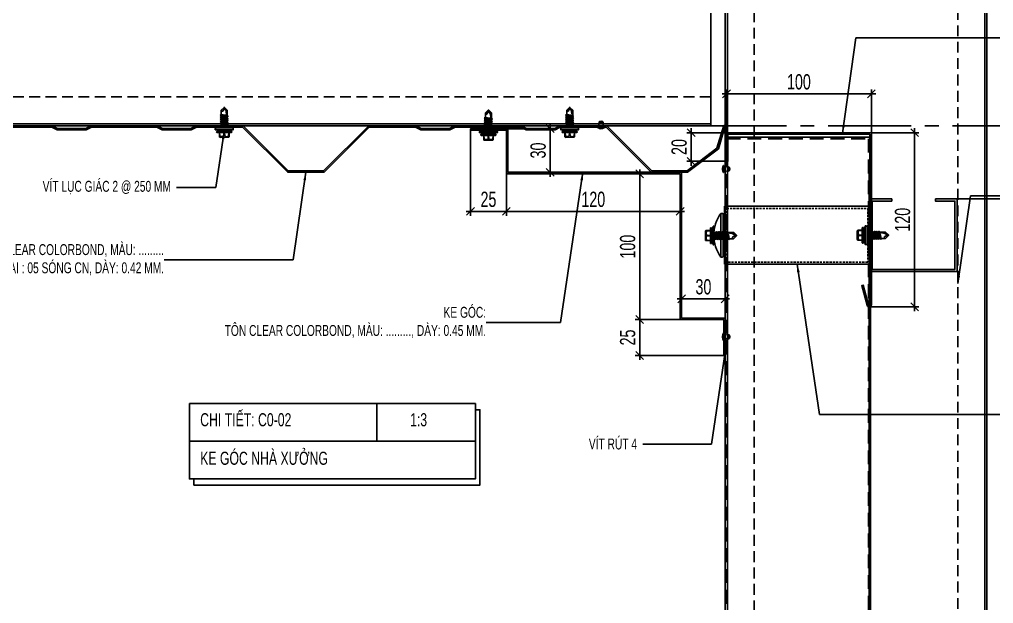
# Model space of a CAD drawing. Header units: inches. Extents: x 315041 to 662841, y -45540 to -35018.
# Drawn here: x 330328.2 to 330551.5, y -38034 to -37900.1 of the extents above; entities that cross this region are included whole.
import ezdxf

# ---------------------------------------------------------------- set-up
doc = ezdxf.new("R2010")
doc.units = ezdxf.units.IN
doc.header["$MEASUREMENT"] = 0
for name, pattern in [('CENTER2', [28.575, 19.05, -3.175, 3.175, -3.175]), ('DASHED', [0.75, 0.5, -0.25]), ('DASHED2', [9.525, 6.35, -3.175]), ('HIDDEN', [0.375, 0.25, -0.125])]:
    doc.linetypes.add(name, pattern=pattern)
for name, color, linetype in [('3', 3, 'Continuous'), ('flashing', 6, 'Continuous'), ('ROOFING', 4, 'Continuous'), ('STRUCTURE', 1, 'Continuous'), ('TONTHUNG', 9, 'Continuous')]:
    doc.layers.add(name, color=color, linetype=linetype)
doc.styles.add('ST1H', font='vnshxh.shx', dxfattribs={"width": 0.7})
doc.dimstyles.new('3', dxfattribs={"dimtxt": 3.5, "dimasz": 1.8, "dimexe": 1, "dimexo": 0, "dimgap": 1, "dimtad": 1, "dimdec": 0, "dimlfac": 3, "dimzin": 0, "dimdsep": 46, "dimtxsty": 'ST1H', "dimblk": 'OBLIQUE', "dimcen": 1, "dimdle": 1, "dimclrd": 8, "dimclre": 8, "dimclrt": 3, "dimadec": 0, "dimazin": 0, "dimtfac": 1, "dimtdec": 0, "dimtix": 1, "dimtofl": 0, "dimtmove": 1, "dimatfit": 3, "dimfxl": 0.18, "dimtolj": 1, "dimtzin": 0, "dimlwd": -1, "dimlwe": -1, "dimarcsym": 1})

# ---------------------------------------------------------------- blocks, each defined once
blk = doc.blocks.new('Short_Self_drilling')
at = {"layer": 'STRUCTURE', "color": 1, "linetype": 'Continuous'}
for p, q in [((-3.43, 3.75), (-3.43, 6.75)), ((3, 7.19), (-3, 7.18)), ((3.43, 3.76), (3.42, 6.76)), ((6.43, 1.74), (-6.43, 1.73)), ((5.14, 3.76), (-5.14, 3.75)), ((-2.57, 2.9), (-5.14, 2.9)), ((2.57, 2.9), (-2.57, 2.9)), ((-2.14, 2.8), (-2.14, 2.9)), ((6.25, 0), (0, 0)), ((2.15, 2.8), (2.15, 2.9)), ((2.16, -0.5), (2.15, 0.01)), ((5.14, 2.9), (2.57, 2.9)), ((2.99, -1.17), (-2.7, -0.23)), ((2.99, -2.7), (-2.7, -1.76)), ((2.99, -4.23), (-2.7, -3.28)), ((2.99, -5.75), (-2.7, -4.81)), ((2.99, -7.28), (-2.7, -6.33)), ((-2.14, -1.38), (-2.14, -0.87)), ((-2.14, -2.91), (-2.14, -2.39)), ((-2.14, -4.43), (-2.14, -3.92)), ((-2.13, -5.96), (-2.14, -5.44)), ((2.16, -2.03), (2.16, -1.51)), ((2.16, -3.55), (2.16, -3.04)), ((2.16, -5.08), (2.16, -4.56)), ((2.16, -6.6), (2.16, -6.09)), ((-1.91, -7.99), (-2.7, -7.86)), ((-2.14, -12.33), (-2.14, -8.48)), ((-2.13, -7.49), (-2.13, -6.97)), ((3, -8.8), (-1.14, -8.12)), ((2.15, -12.31), (2.15, -9.14)), ((2.16, -8.13), (2.16, -7.61))]:
    blk.add_line(p, q, dxfattribs=at)
blk.add_lwpolyline([(6.43, 1.31), (6.43, 1.74), (2.14, 2.81), (-2.14, 2.8), (-6.43, 1.73), (-6.43, 1.3)], close=True, dxfattribs=at)
for points in [[(-6.43, 1.3, -0.088869), (-6.25, 0), (0, 0)], [(-0.13, 3.76), (-0.33, 6.23, 0.338878), (-3.14, 6.23), (-3.33, 3.75)], [(3.3, 3.76), (3.1, 6.23, 0.338878), (0.29, 6.23), (0.1, 3.76)], [(2.15, -12.31), (0.17, -14.24, -0.333596), (-0.17, -14.24), (-2.14, -12.33)], [(-0.08, -14.04), (-1.04, -12.24, -0.148657), (-1.4, -11.2), (-1.95, -7.72, -0.815006), (-1.21, -7.77, 0.150833), (-0.85, -8.68)], [(2.15, -12.31), (1.71, -11.7, 0.52242), (0.88, -11.71), (-0.17, -14.24)]]:
    blk.add_lwpolyline(points, format="xyb", dxfattribs=at)
for points in [[(2.99, -1.17), (2.16, -1.51), (-2.14, -0.85), (-2.7, -0.23), (-2.36, 0)], [(2.99, -2.7), (2.16, -3.04), (-2.14, -2.37), (-2.7, -1.76), (-2.14, -1.38), (2.16, -2.03), (2.99, -2.7)], [(2.99, -4.23), (2.16, -4.56), (-2.14, -3.9), (-2.7, -3.28), (-2.14, -2.91), (2.16, -3.55), (2.99, -4.23)], [(2.99, -5.75), (2.16, -6.09), (-2.14, -5.43), (-2.7, -4.81), (-2.14, -4.43), (2.16, -5.08), (2.99, -5.75)], [(2.99, -7.28), (2.16, -7.62), (-2.14, -6.95), (-2.7, -6.33), (-2.13, -5.96), (2.16, -6.6), (2.99, -7.28)], [(-1.18, 0), (2.16, -0.5), (2.99, -1.17)], [(-1.82, -8.53), (-2.14, -8.48), (-2.7, -7.86), (-2.13, -7.49), (-1.83, -7.53)], [(-1.26, -7.62), (2.16, -8.13), (3, -8.8)], [(3, -8.8), (2.16, -9.14), (-0.85, -8.68)]]:
    blk.add_lwpolyline(points, dxfattribs=at)
for centre, radius, start, end in [((-3, 6.75), 0.429, 90.03113, 180.03113), ((3, 6.76), 0.429, 0.03113, 90.03113), ((-4.99, 3.32), 0.455, 109.79487, 250.26739), ((5.07, 3.33), 0.435, 279.72757, 80.33469), ((9.99, 0.17), 3.74, 162.29632, 182.61031)]:
    blk.add_arc(centre, radius, start, end, dxfattribs=at)
blk = doc.blocks.new('A$C2D4C695A')
at = {"color": 7}
for p, q in [((0, 0.17), (0, 9.83)), ((0.5, 10), (0.17, 10)), ((0.5, 0), (0.5, 10)), ((0.5, 0), (0.17, 0))]:
    blk.add_line(p, q, dxfattribs=at)
at = {"color": 7, "extrusion": (0, 0, -1)}
for centre, major_axis, start_param, end_param in [((0.17, 9.83), (0.118, 0.118), 3.926991, 5.497787), ((-6.47, 5), (-6.07, 6.07), 1.733919, 2.97847), ((0.17, 0.17), (-0.118, 0.118), 3.926991, 5.497787)]:
    blk.add_ellipse(centre, major_axis=major_axis, ratio=1, start_param=start_param, end_param=end_param, dxfattribs=at)
blk = doc.blocks.new('A$C157D6C5F')
at = {"layer": 'STRUCTURE', "color": 1, "linetype": 'Continuous'}
for p, q in [((0.65, 2.85), (1.93, 2.85)), ((1.83, 1.14), (2.06, 2.52)), ((2.1, 2.77), (2.14, 3.04)), ((2.27, 2.85), (2.44, 2.85)), ((2.33, 1.14), (2.65, 3.04)), ((2.77, 2.85), (2.94, 2.85)), ((2.84, 1.14), (3.16, 3.04)), ((3.28, 2.85), (3.45, 2.85)), ((3.35, 1.14), (3.66, 3.04)), ((3.79, 2.85), (3.96, 2.85)), ((3.86, 1.14), (4.17, 3.04)), ((4.3, 2.85), (4.47, 2.85)), ((4.36, 1.14), (4.67, 3.03)), ((4.8, 2.85), (4.97, 2.85)), ((4.86, 1.14), (5.17, 3.03)), ((5.33, 0), (5.33, 4.28)), ((5.69, 2.85), (5.72, 2.85)), ((5.72, 2.99), (5.72, 3.85)), ((5.72, 1.28), (5.72, 2.99)), ((6, 0.43), (6, 3.85)), ((6, 3.28), (7, 3.28)), ((7.14, 1.14), (7.14, 3.14)), ((0.66, 1.43), (1.71, 1.43)), ((2.05, 1.42), (2.22, 1.42)), ((2.56, 1.42), (2.73, 1.42)), ((3.07, 1.42), (3.24, 1.42)), ((3.57, 1.42), (3.74, 1.42)), ((4.08, 1.42), (4.25, 1.42)), ((4.58, 1.42), (4.75, 1.42)), ((5.08, 1.42), (5.19, 1.42)), ((5.69, 1.42), (5.72, 1.42)), ((5.72, 0.43), (5.72, 1.28)), ((6, 1), (7, 1))]:
    blk.add_line(p, q, dxfattribs=at)
for points in [[(0.66, 1.43), (0.02, 2.08, -0.333596), (0.02, 2.2), (0.65, 2.85)], [(0.09, 2.17), (0.68, 2.49, -0.148657), (1.03, 2.61), (2.19, 2.79, -0.815006), (2.17, 2.54, 0.150833), (1.87, 2.42)], [(6, 2.18), (6.83, 2.25, 0.338878), (6.83, 3.18), (6, 3.24)], [(0.66, 1.43), (0.86, 1.57, 0.52242), (0.86, 1.85), (0.02, 2.2)], [(6, 1.04), (6.83, 1.11, 0.338878), (6.83, 2.04), (6, 2.1)]]:
    blk.add_lwpolyline(points, format="xyb", dxfattribs=at)
for points in [[(1.83, 1.14), (1.71, 1.42), (1.87, 2.42)], [(2.22, 2.56), (2.05, 1.42), (1.83, 1.14)], [(1.92, 2.75), (1.94, 2.85), (2.14, 3.04), (2.27, 2.85), (2.25, 2.75)], [(2.33, 1.14), (2.22, 1.42), (2.44, 2.85), (2.65, 3.04), (2.77, 2.85), (2.56, 1.42), (2.33, 1.14)], [(2.84, 1.14), (2.73, 1.42), (2.95, 2.85), (3.16, 3.04), (3.28, 2.85), (3.07, 1.42), (2.84, 1.14)], [(3.35, 1.14), (3.24, 1.42), (3.46, 2.85), (3.66, 3.04), (3.79, 2.85), (3.57, 1.42), (3.35, 1.14)], [(3.86, 1.14), (3.74, 1.42), (3.97, 2.85), (4.17, 3.04), (4.3, 2.85), (4.08, 1.42), (3.86, 1.14)], [(4.36, 1.14), (4.24, 1.42), (4.47, 2.85), (4.67, 3.03), (4.8, 2.85), (4.58, 1.42), (4.36, 1.14)], [(4.86, 1.14), (4.75, 1.42), (4.97, 2.85), (5.17, 3.03), (5.19, 3.01)], [(5.19, 2.13), (5.08, 1.42), (4.86, 1.14)]]:
    blk.add_lwpolyline(points, dxfattribs=at)
blk.add_lwpolyline([(5.19, 0), (5.33, 0), (5.69, 1.43), (5.69, 2.85), (5.33, 4.28), (5.19, 4.28)], close=True, dxfattribs=at)
for centre, radius, start, end in [((5.86, 3.8), 0.151, 19.7637, 160.2363), ((7, 3.14), 0.143, 0, 90), ((5.86, 0.45), 0.145, 189.6964, 350.3036), ((7, 1.14), 0.143, 270, 0)]:
    blk.add_arc(centre, radius, start, end, dxfattribs=at)
blk = doc.blocks.new('A$C01EB0BB3')
at = {"color": 1}
blk.add_lwpolyline([(0, 4.4), (13.33, 4.4), (13.33, 37.73), (0, 37.73)], close=True, dxfattribs=at)
at = {"color": 1, "linetype": 'DASHED'}
blk.add_lwpolyline([(0.5, 4.9), (12.83, 4.9), (12.83, 37.23), (0.5, 37.23)], close=True, dxfattribs=at)
at = {"color": 1, "xscale": 0.3325819354032872, "yscale": 0.332581935392227, "zscale": 0.3325819354032872, "rotation": 179.9688727246166}
blk.add_blockref('Short_Self_drilling', (6.67, 37.23), dxfattribs=at)
at = {"color": 8, "rotation": 270}
for name, p in [('A$C157D6C5F', (4.45, 7.14)), ('A$C2D4C695A', (1.67, 4.06))]:
    blk.add_blockref(name, p, dxfattribs=at)
blk = doc.blocks.new('RIVET')
at = {"color": 8}
for p, q in [((-3.91, 1.08), (-4.17, 0)), ((-4.17, 0), (-3.91, -1.08)), ((-3.91, -1.08), (-3.91, 1.08)), ((-3.54, -1.32), (-3.54, 1.32)), ((-0.96, -1.25), (-0.96, 1.25)), ((-0.96, 1.25), (-0.06, 1.25)), ((0, 1.31), (0, 2.44)), ((0, -1.31), (0, 1.31)), ((0.06, 2.5), (0.09, 2.5)), ((0.14, 2.47), (0.68, 1.38)), ((0.14, -2.47), (0.14, 2.47)), ((0.75, 1.1), (0.75, -1.1)), ((0.92, 0.69), (0.75, 0.69)), ((0.92, -0.69), (0.92, 0.69)), ((-0.06, -1.25), (-0.96, -1.25)), ((0, -2.44), (0, -1.31)), ((0.09, -2.5), (0.06, -2.5)), ((0.68, -1.38), (0.14, -2.47)), ((0.92, -0.69), (0.75, -0.69))]:
    blk.add_line(p, q, dxfattribs=at)
for centre, radius, start, end in [((-3.41, 0.7), 0.634, 101.56667, 142.23088), ((-2.52, -0.13), 1.78, 64.63521, 125.23685), ((-0.91, 2.96), 1.71, 240.47832, 268.3625), ((-0.06, 1.31), 0.0625, 270, 0), ((0.06, 2.44), 0.0625, 90, 180), ((0.09, 2.44), 0.0625, 26.56505, 90), ((0.12, 1.1), 0.625, 0, 26.56505), ((5.37, 0.62), 4.45, 179.07778, 187.95176), ((5.77, -0.64), 4.85, 172.41501, 180.55546), ((-3.41, -0.7), 0.634, 217.76912, 258.43333), ((-2.52, 0.13), 1.78, 234.76315, 295.36479), ((-0.91, -2.96), 1.71, 91.6375, 119.52168), ((-0.06, -1.31), 0.0625, 0, 90), ((0.06, -2.44), 0.0625, 180, 270), ((0.09, -2.44), 0.0625, 270, 333.43495), ((0.12, -1.1), 0.625, 333.43495, 0)]:
    blk.add_arc(centre, radius, start, end, dxfattribs=at)
blk = doc.blocks.new('_Oblique')
at = {"color": 0, "linetype": 'ByBlock', "lineweight": -2}
blk.add_line((-0.5, -0.5), (0.5, 0.5), dxfattribs=at)
blk = doc.blocks.new('*D1189')
at = {"color": 8, "linetype": 'Continuous', "transparency": 16777216}
for p, q in [((330558.06, -37923.49), (330558.06, -37942.23)), ((330543.33, -37924.49), (330559.06, -37924.49)), ((330543.17, -37941.23), (330559.06, -37941.23))]:
    blk.add_line(p, q, dxfattribs=at)
at = {"layer": 'Defpoints', "color": 0, "transparency": 16777216}
for p in [(330543.33, -37924.49), (330543.17, -37941.23), (330558.06, -37941.23)]:
    blk.add_point(p, dxfattribs=at)
at = {"color": 8, "transparency": 16777216, "xscale": 1.8, "yscale": 1.8, "zscale": 1.8}
for p, rotation in [((330558.06, -37924.49), 90), ((330558.06, -37941.23), 270)]:
    blk.add_blockref('_Oblique', p, dxfattribs=dict(at, rotation=rotation))
at = {"color": 3, "transparency": 16777216, "insert": (330555.31, -37932.86), "char_height": 3.5, "attachment_point": 5, "rotation": 90, "style": 'ST1H'}
blk.add_mtext('\\A1;50', dxfattribs=at)
blk = doc.blocks.new('*D1191')
at = {"color": 8, "linetype": 'Continuous', "transparency": 16777216}
for p, q in [((330470.38, -37934.48), (330470.38, -37969.89)), ((330479.66, -37935.48), (330469.38, -37935.48)), ((330479.66, -37968.89), (330469.38, -37968.89))]:
    blk.add_line(p, q, dxfattribs=at)
at = {"layer": 'Defpoints', "color": 0, "transparency": 16777216}
for p in [(330479.66, -37935.48), (330470.38, -37968.89), (330479.66, -37968.89)]:
    blk.add_point(p, dxfattribs=at)
at = {"color": 8, "transparency": 16777216, "xscale": 1.8, "yscale": 1.8, "zscale": 1.8}
for p, rotation in [((330470.38, -37935.48), 90), ((330470.38, -37968.89), 270)]:
    blk.add_blockref('_Oblique', p, dxfattribs=dict(at, rotation=rotation))
at = {"color": 3, "transparency": 16777216, "insert": (330467.63, -37952.18), "char_height": 3.5, "attachment_point": 5, "rotation": 90, "style": 'ST1H'}
blk.add_mtext('\\A1;100', dxfattribs=at)
blk = doc.blocks.new('*D1192')
at = {"color": 8, "linetype": 'Continuous', "transparency": 16777216}
for p, q in [((330470.38, -37967.89), (330470.38, -37978.12)), ((330479.66, -37968.89), (330469.38, -37968.89)), ((330489.66, -37977.12), (330469.38, -37977.12))]:
    blk.add_line(p, q, dxfattribs=at)
at = {"layer": 'Defpoints', "color": 0, "transparency": 16777216}
for p in [(330479.66, -37968.89), (330470.38, -37977.12), (330489.66, -37977.12)]:
    blk.add_point(p, dxfattribs=at)
at = {"color": 8, "transparency": 16777216, "xscale": 1.8, "yscale": 1.8, "zscale": 1.8}
for p, rotation in [((330470.38, -37968.89), 90), ((330470.38, -37977.12), 270)]:
    blk.add_blockref('_Oblique', p, dxfattribs=dict(at, rotation=rotation))
at = {"color": 3, "transparency": 16777216, "insert": (330467.63, -37973), "char_height": 3.5, "attachment_point": 5, "rotation": 90, "style": 'ST1H'}
blk.add_mtext('\\A1;25', dxfattribs=at)
blk = doc.blocks.new('*D1193')
at = {"color": 8, "linetype": 'Continuous', "transparency": 16777216}
for p, q in [((330479, -37964.15), (330491, -37964.15)), ((330480, -37968.56), (330480, -37963.15)), ((330490, -37968.56), (330490, -37963.15))]:
    blk.add_line(p, q, dxfattribs=at)
at = {"layer": 'Defpoints', "color": 0, "transparency": 16777216}
for p in [(330490, -37964.15), (330480, -37968.56), (330490, -37968.56)]:
    blk.add_point(p, dxfattribs=at)
at = {"color": 8, "transparency": 16777216, "xscale": 1.8, "yscale": 1.8, "zscale": 1.8, "rotation": 180}
blk.add_blockref('_Oblique', (330480, -37964.15), dxfattribs=at)
at = {"color": 8, "transparency": 16777216, "xscale": 1.8, "yscale": 1.8, "zscale": 1.8}
blk.add_blockref('_Oblique', (330490, -37964.15), dxfattribs=at)
at = {"color": 3, "transparency": 16777216, "insert": (330485, -37961.4), "char_height": 3.5, "attachment_point": 5, "style": 'ST1H'}
blk.add_mtext('\\A1;30', dxfattribs=at)
blk = doc.blocks.new('*D1194')
at = {"color": 8, "linetype": 'Continuous', "transparency": 16777216}
for p, q in [((330439.81, -37935.48), (330439.81, -37945.1)), ((330479.66, -37935.48), (330479.66, -37945.1)), ((330480.66, -37944.1), (330438.81, -37944.1))]:
    blk.add_line(p, q, dxfattribs=at)
at = {"layer": 'Defpoints', "color": 0, "transparency": 16777216}
for p in [(330439.81, -37935.48), (330479.66, -37935.48), (330439.81, -37944.1)]:
    blk.add_point(p, dxfattribs=at)
at = {"color": 8, "transparency": 16777216, "xscale": 1.8, "yscale": 1.8, "zscale": 1.8, "rotation": 180}
blk.add_blockref('_Oblique', (330439.81, -37944.1), dxfattribs=at)
at = {"color": 8, "transparency": 16777216, "xscale": 1.8, "yscale": 1.8, "zscale": 1.8}
blk.add_blockref('_Oblique', (330479.66, -37944.1), dxfattribs=at)
at = {"color": 3, "transparency": 16777216, "insert": (330459.74, -37941.35), "char_height": 3.5, "attachment_point": 5, "style": 'ST1H'}
blk.add_mtext('\\A1;120', dxfattribs=at)
blk = doc.blocks.new('*D1195')
at = {"color": 8, "linetype": 'Continuous', "transparency": 16777216}
for p, q in [((330431.59, -37925.48), (330431.59, -37945.1)), ((330439.81, -37935.48), (330439.81, -37945.1)), ((330440.81, -37944.1), (330430.59, -37944.1))]:
    blk.add_line(p, q, dxfattribs=at)
at = {"layer": 'Defpoints', "color": 0, "transparency": 16777216}
for p in [(330431.59, -37925.48), (330439.81, -37935.48), (330431.59, -37944.1)]:
    blk.add_point(p, dxfattribs=at)
at = {"color": 8, "transparency": 16777216, "xscale": 1.8, "yscale": 1.8, "zscale": 1.8, "rotation": 180}
blk.add_blockref('_Oblique', (330431.59, -37944.1), dxfattribs=at)
at = {"color": 8, "transparency": 16777216, "xscale": 1.8, "yscale": 1.8, "zscale": 1.8}
blk.add_blockref('_Oblique', (330439.81, -37944.1), dxfattribs=at)
at = {"color": 3, "transparency": 16777216, "insert": (330435.7, -37941.35), "char_height": 3.5, "attachment_point": 5, "style": 'ST1H'}
blk.add_mtext('\\A1;25', dxfattribs=at)
blk = doc.blocks.new('*D1196')
at = {"color": 8, "linetype": 'Continuous', "transparency": 16777216}
for p, q in [((330440.15, -37925.14), (330450.85, -37925.14)), ((330449.85, -37924.14), (330449.85, -37936.14)), ((330440.15, -37935.14), (330450.85, -37935.14))]:
    blk.add_line(p, q, dxfattribs=at)
at = {"layer": 'Defpoints', "color": 0, "transparency": 16777216}
for p in [(330440.15, -37925.14), (330440.15, -37935.14), (330449.85, -37935.14)]:
    blk.add_point(p, dxfattribs=at)
at = {"color": 8, "transparency": 16777216, "xscale": 1.8, "yscale": 1.8, "zscale": 1.8}
for p, rotation in [((330449.85, -37925.14), 90), ((330449.85, -37935.14), 270)]:
    blk.add_blockref('_Oblique', p, dxfattribs=dict(at, rotation=rotation))
at = {"color": 3, "transparency": 16777216, "insert": (330447.1, -37930.14), "char_height": 3.5, "attachment_point": 5, "rotation": 90, "style": 'ST1H'}
blk.add_mtext('\\A1;30', dxfattribs=at)
blk = doc.blocks.new('*D1197')
at = {"color": 8, "linetype": 'Continuous', "transparency": 16777216}
for p, q in [((330489.27, -37917.17), (330524.51, -37917.17)), ((330490.27, -37926.06), (330490.27, -37916.17)), ((330523.51, -37926.06), (330523.51, -37916.17))]:
    blk.add_line(p, q, dxfattribs=at)
at = {"layer": 'Defpoints', "color": 0, "transparency": 16777216}
for p in [(330523.51, -37917.17), (330490.27, -37926.06), (330523.51, -37926.06)]:
    blk.add_point(p, dxfattribs=at)
at = {"color": 8, "transparency": 16777216, "xscale": 1.8, "yscale": 1.8, "zscale": 1.8, "rotation": 180}
blk.add_blockref('_Oblique', (330490.27, -37917.17), dxfattribs=at)
at = {"color": 8, "transparency": 16777216, "xscale": 1.8, "yscale": 1.8, "zscale": 1.8}
blk.add_blockref('_Oblique', (330523.51, -37917.17), dxfattribs=at)
at = {"color": 3, "transparency": 16777216, "insert": (330506.89, -37914.42), "char_height": 3.5, "attachment_point": 5, "style": 'ST1H'}
blk.add_mtext('\\A1;100', dxfattribs=at)
blk = doc.blocks.new('*D1198')
at = {"color": 8, "linetype": 'Continuous', "transparency": 16777216}
for p, q in [((330490.27, -37926.06), (330481.18, -37926.06)), ((330482.18, -37925.06), (330482.18, -37933.62)), ((330490.61, -37932.62), (330481.18, -37932.62))]:
    blk.add_line(p, q, dxfattribs=at)
at = {"layer": 'Defpoints', "color": 0, "transparency": 16777216}
for p in [(330490.27, -37926.06), (330482.18, -37932.62), (330490.61, -37932.62)]:
    blk.add_point(p, dxfattribs=at)
at = {"color": 8, "transparency": 16777216, "xscale": 1.8, "yscale": 1.8, "zscale": 1.8}
for p, rotation in [((330482.18, -37926.06), 90), ((330482.18, -37932.62), 270)]:
    blk.add_blockref('_Oblique', p, dxfattribs=dict(at, rotation=rotation))
at = {"color": 3, "transparency": 16777216, "insert": (330479.43, -37929.34), "char_height": 3.5, "attachment_point": 5, "rotation": 90, "style": 'ST1H'}
blk.add_mtext('\\A1;20', dxfattribs=at)
blk = doc.blocks.new('*D1199')
at = {"color": 8, "linetype": 'Continuous', "transparency": 16777216}
for p, q in [((330523.51, -37926.06), (330534.42, -37926.06)), ((330533.42, -37925.06), (330533.42, -37966.96)), ((330523.17, -37965.96), (330534.42, -37965.96))]:
    blk.add_line(p, q, dxfattribs=at)
at = {"layer": 'Defpoints', "color": 0, "transparency": 16777216}
for p in [(330523.51, -37926.06), (330523.17, -37965.96), (330533.42, -37965.96)]:
    blk.add_point(p, dxfattribs=at)
at = {"color": 8, "transparency": 16777216, "xscale": 1.8, "yscale": 1.8, "zscale": 1.8}
for p, rotation in [((330533.42, -37926.06), 90), ((330533.42, -37965.96), 270)]:
    blk.add_blockref('_Oblique', p, dxfattribs=dict(at, rotation=rotation))
at = {"color": 3, "transparency": 16777216, "insert": (330530.67, -37946.01), "char_height": 3.5, "attachment_point": 5, "rotation": 90, "style": 'ST1H'}
blk.add_mtext('\\A1;120', dxfattribs=at)

msp = doc.modelspace()

# ---------------------------------------------------------------- linework, layer by layer
at = {"color": 8, "linetype": 'CENTER2'}
for p, q in [((330489.996, -37965.8775), (330489.996, -37838.9266)), ((330456.4216, -37924.4916), (330583.3725, -37924.4916))]:
    msp.add_line(p, q, dxfattribs=at)
at = {"color": 9}
msp.add_line((330410.0724, -37988.1556), (330410.0724, -37996.7802), dxfattribs=at)
at = {"color": 94}
for points in [[(330215.7734, -37864.4916), (330486.6627, -37864.4916), (330486.6627, -37924.4916), (330215.7734, -37924.4916)], [(330549.996, -38110.2113), (330549.996, -37864.4916), (330489.996, -37864.4916), (330489.996, -38110.2113)], [(330490.496, -37864.4916), (330490.496, -38110.2113)], [(330549.496, -38110.2113), (330549.496, -37864.4916)], [(330486.6627, -37923.9916), (330215.7734, -37923.9916)]]:
    msp.add_lwpolyline(points, dxfattribs=at)
at = {"color": 94, "linetype": 'HIDDEN', "ltscale": 10}
for points in [[(330496.6627, -37864.4916), (330496.6627, -38110.2113)], [(330543.3294, -38110.2113), (330543.3294, -37864.4916)], [(330486.6627, -37917.8249), (330215.7734, -37917.8249)]]:
    msp.add_lwpolyline(points, dxfattribs=at)
at = {"color": 3, "ltscale": 15}
msp.add_lwpolyline([(330324.8066, -37924.4916), (330335.6432, -37924.4916), (330336.8511, -37925.0907), (330343.3511, -37925.0907), (330344.5591, -37924.4916), (330359.7493, -37924.4916), (330360.9572, -37925.0907), (330367.4572, -37925.0907), (330368.6652, -37924.4916), (330379.4155, -37924.4916), (330389.8007, -37934.8087), (330397.8591, -37934.8087), (330408.2442, -37924.4916), (330419.0801, -37924.4916), (330420.288, -37925.0907), (330426.788, -37925.0907), (330427.996, -37924.4916), (330443.1862, -37924.4916), (330444.3941, -37925.0907), (330450.8941, -37925.0907), (330452.102, -37924.4916), (330462.8532, -37924.4916), (330473.1603, -37934.8087), (330481.243, -37934.8087), (330488.0891, -37929.5922), (330489.6627, -37924.4281), (330489.996, -37924.4281), (330488.4225, -37929.7573), (330481.3555, -37935.142), (330473.0221, -37935.142), (330462.715, -37924.8249), (330452.1802, -37924.8249), (330450.9722, -37925.424), (330444.316, -37925.424), (330443.108, -37924.8249), (330428.0741, -37924.8249), (330426.8661, -37925.424), (330420.2099, -37925.424), (330419.002, -37924.8249), (330408.3817, -37924.8249), (330397.9966, -37935.142), (330389.6632, -37935.142), (330379.2781, -37924.8249), (330368.7433, -37924.8249), (330367.5353, -37925.424), (330360.8791, -37925.424), (330359.6712, -37924.8249), (330344.6372, -37924.8249), (330343.4292, -37925.424), (330336.773, -37925.424), (330335.5651, -37924.8249), (330324.9448, -37924.8249)], dxfattribs=at)
at = {"layer": '3'}
msp.add_lwpolyline([(330538.1749, -37941.2304), (330543.1749, -37941.2304), (330543.1749, -37957.8971), (330523.1749, -37957.8971), (330523.1749, -37941.2304), (330528.1749, -37941.2304), (330528.1749, -37941.7304), (330523.6749, -37941.7304), (330523.6749, -37957.3971), (330542.6749, -37957.3971), (330542.6749, -37941.7304), (330538.1749, -37941.7304)], close=True, dxfattribs=at)
at = {"layer": 'flashing'}
msp.add_lwpolyline([(330479.6627, -37935.4754), (330479.6627, -37968.8927), (330489.6627, -37968.8927), (330489.6627, -37977.1166), (330489.996, -37977.1166), (330489.996, -37968.5594), (330479.996, -37968.5594), (330479.996, -37935.142), (330440.1473, -37935.142), (330440.1473, -37925.142), (330431.5901, -37925.142), (330431.5901, -37925.4754), (330439.814, -37925.4754), (330439.814, -37935.4754)], close=True, dxfattribs=at)
msp.add_lwpolyline([(330523.1749, -37926.3936), (330523.1749, -37965.5026, -0.79920649), (330522.8609, -37965.5867), (330521.6386, -37961.0249), (330521.3166, -37961.1112), (330522.5253, -37965.6221, 0.87697646), (330523.5082, -37965.4926), (330523.5082, -37926.0603), (330490.2749, -37926.0603), (330490.2749, -37932.6174), (330490.6082, -37932.6174), (330490.6082, -37926.3936), (330523.1749, -37926.3936)], format="xyb", dxfattribs=at)
at = {"layer": 'flashing', "color": 52, "linetype": 'HIDDEN', "ltscale": 20, "true_color": 0xd0d926, "const_width": 0.6667}
msp.add_lwpolyline([(330523.1333, -38110.2113), (330523.1749, -37932.8971), (330523.1749, -37932.8971)], dxfattribs=at)
at = {"layer": 'ROOFING'}
msp.add_lwpolyline([(330489.996, -38110.2113), (330489.996, -37927.1207), (330523.1749, -37927.1207), (330523.1749, -38110.2113)], dxfattribs=at)
at = {"layer": 'TONTHUNG', "linetype": 'DASHED2', "ltscale": 0.5}
msp.add_lwpolyline([(330490.3294, -38110.2113), (330490.3294, -37927.454), (330522.8416, -37927.454), (330522.8416, -38110.2113)], dxfattribs=at)

# ---------------------------------------------------------------- block references
at = {"color": 1, "xscale": 0.320000000024784, "yscale": 0.3200000000069849, "zscale": 0.320000000024784, "rotation": 179.9688724451954}
for p in [(330375.1164, -37924.8249), (330435.7021, -37925.4754), (330454.3287, -37924.8249)]:
    msp.add_blockref('Short_Self_drilling', p, dxfattribs=at)
at = {"color": 8, "xscale": -1, "rotation": 270}
msp.add_blockref('A$C01EB0BB3', (330485.4454, -37956.2304), dxfattribs=at)
at = {"layer": 'flashing', "color": 0, "ltscale": 500, "xscale": -0.3333333332557231, "yscale": 0.3333333334103372, "zscale": 0.3333333333721384, "rotation": 90}
msp.add_blockref('RIVET', (330461.5321, -37924.8249), dxfattribs=at)
at = {"layer": 'flashing', "color": 0, "ltscale": 500, "xscale": -0.3333333332557231, "yscale": 0.3333333334303461, "zscale": 0.3333333333721384}
for p in [(330489.6627, -37934.3821), (330489.6627, -37972.838)]:
    msp.add_blockref('RIVET', p, dxfattribs=at)

# ---------------------------------------------------------------- texts
at = {"layer": '3', "style": 'ST1H', "bg_fill": 2}
for s, insert, char_height, attachment_point in [('\\A1;t«n TH¦NG nhµ x\xadëng: CLEAR COLORBOND, mµu: .........\\PLo¹i : 05 SãNG CN, dµy: 0.42 mm.', (330361.3104, -37955.2167), 2.5, 6), ('\\A1;CHI TIÕT: C0-02', (330369.5974, -37991.87), 3, 4)]:
    msp.add_mtext(s, dxfattribs=dict(at, insert=insert, char_height=char_height, attachment_point=attachment_point))

# ---------------------------------------------------------------- dimensions: what is measured, and where the dimension line sits
at = {"color": 1, "true_color": 0xfa051e}
for base, p1, p2, picture, middle in [((330523.5082, -37917.1664), (330490.2749, -37926.0603), (330523.5082, -37926.0603), '*D1197', (330506.8916, -37914.4164)), ((330431.5901, -37944.104), (330439.814, -37935.4754), (330431.5901, -37925.4754), '*D1195', (330435.7021, -37941.354)), ((330439.814, -37944.104), (330479.6627, -37935.4754), (330439.814, -37935.4754), '*D1194', (330459.7383, -37941.354)), ((330489.996, -37964.1514), (330479.996, -37968.5594), (330489.996, -37968.5594), '*D1193', (330484.996, -37961.4014))]:
    dim = msp.add_linear_dim(base=base, p1=p1, p2=p2, dimstyle='3', dxfattribs=at)
    dim.commit()
    dim.dimension.update_dxf_attribs({"geometry": picture, "text_midpoint": middle})
for base, p1, p2, picture, middle in [((330558.063, -37941.2304), (330543.3294, -37924.4916), (330543.1749, -37941.2304), '*D1189', (330555.313, -37932.861)), ((330449.8479, -37935.142), (330440.1473, -37925.142), (330440.1473, -37935.142), '*D1196', (330447.0979, -37930.142)), ((330482.1838, -37932.6174), (330490.2749, -37926.0603), (330490.6082, -37932.6174), '*D1198', (330479.4338, -37929.3388)), ((330533.4188, -37965.9641), (330523.5082, -37926.0603), (330523.1749, -37965.9641), '*D1199', (330530.6688, -37946.0122)), ((330470.3844, -37968.8927), (330479.6627, -37935.4754), (330479.6627, -37968.8927), '*D1191', (330467.6344, -37952.1841)), ((330470.3844, -37977.1166), (330479.6627, -37968.8927), (330489.6627, -37977.1166), '*D1192', (330467.6344, -37973.0047))]:
    dim = msp.add_linear_dim(base=base, p1=p1, p2=p2, angle=90, dimstyle='3', dxfattribs=at)
    dim.commit()
    dim.dimension.update_dxf_attribs({"geometry": picture, "text_midpoint": middle})

# ---------------------------------------------------------------- leaders
at = {"color": 9}
for points in [[(330516.9143, -37926.1436), (330519.9709, -37904.3149), (330564.8658, -37904.3149)], [(330375.1164, -37925.7525), (330373.1925, -37938.6259), (330362.9027, -37938.6259)], [(330543.3162, -37960.6283), (330546.2127, -37940.5536), (330564.8658, -37940.5536)], [(330506.5082, -37956.2304), (330511.6487, -37990.6266), (330564.8658, -37990.6266)], [(330490.5016, -37972.7938), (330486.8216, -37997.418), (330469.7759, -37997.418)]]:
    msp.add_leader(points, dimstyle='3', override={"dimgap": 1, "dimtad": 0}, dxfattribs=at)

# ---------------------------------------------------------------- next in the draw order: linework, layer by layer
for points in [[(330367.1279, -37988.1556), (330432.7075, -37988.1556), (330432.7075, -38005.4048), (330367.1279, -38005.4048)], [(330367.1279, -37988.1556), (330432.7075, -37988.1556), (330432.7075, -37996.7802), (330367.1279, -37996.7802)]]:
    msp.add_lwpolyline(points, close=True, dxfattribs=at)
msp.add_lwpolyline([(330432.7075, -37989.5762), (330433.7301, -37989.5762), (330433.7301, -38006.8254), (330368.1505, -38006.8254), (330368.1505, -38005.4048)], dxfattribs=at)

# ---------------------------------------------------------------- next in the draw order: texts
at = {"layer": '3', "char_height": 2.5, "attachment_point": 6, "style": 'ST1H', "bg_fill": 2}
for s, insert in [('\\A1;VÝT LôC GI¸C 2 @ 250 MM ', (330362.9027, -37938.6259)), ('\\A1;ke gãc: \\Pt«n CLEAR COLORBOND, mµu: ........., dµy: 0.45 mm.', (330435.1557, -37969.5383)), ('\\A1;vÝt rót 4', (330469.7759, -37997.418))]:
    msp.add_mtext(s, dxfattribs=dict(at, insert=insert))

# ---------------------------------------------------------------- next in the draw order: texts
at = {"layer": '3', "char_height": 3, "attachment_point": 4, "style": 'ST1H', "bg_fill": 2}
for s, insert in [('\\A1;1:3', (330417.7316, -37991.87)), ('\\A1;ke gãc NHµ X¦ëNG', (330369.5974, -38000.6997))]:
    msp.add_mtext(s, dxfattribs=dict(at, insert=insert))

# ---------------------------------------------------------------- next in the draw order: leaders
at = {"color": 9}
for points in [[(330393.8299, -37935.142), (330390.9334, -37955.2167), (330361.3104, -37955.2167)], [(330457.3419, -37935.142), (330452.2015, -37969.5383), (330435.1557, -37969.5383)]]:
    msp.add_leader(points, dimstyle='3', override={"dimgap": 1, "dimtad": 0}, dxfattribs=at)

doc.saveas('drawing.dxf')
